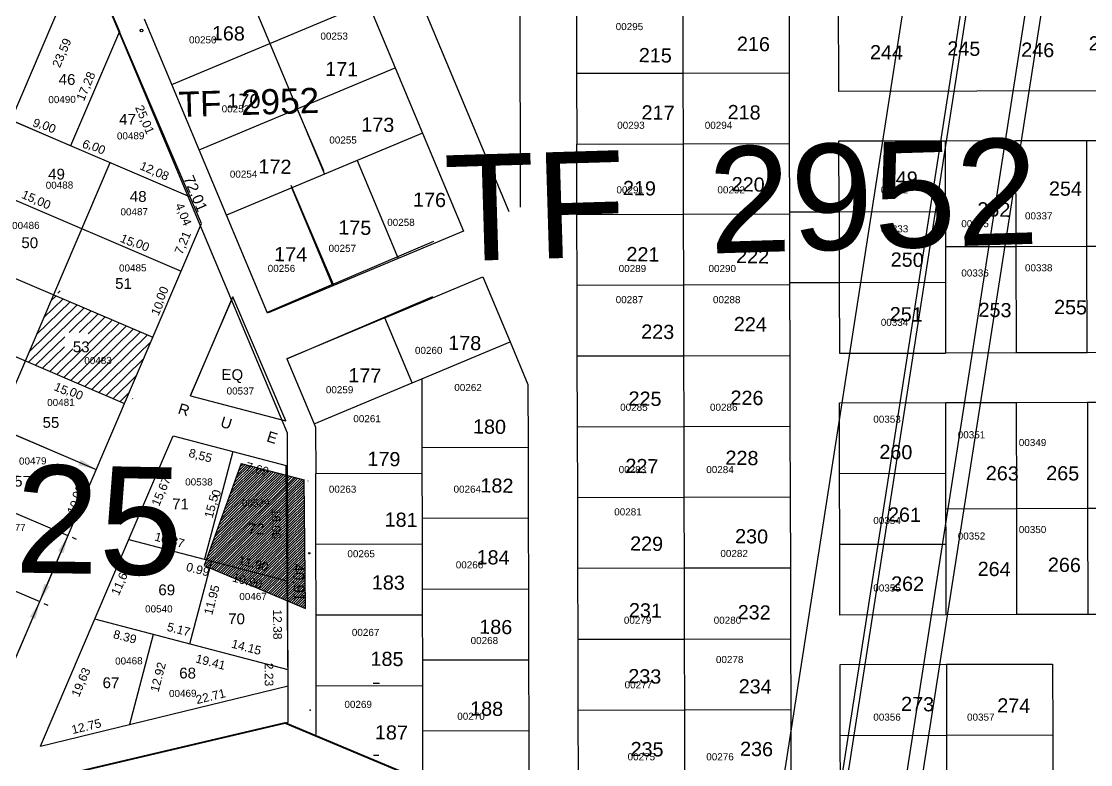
# Model space of a CAD drawing. Header units: metres. Extents: x 0 to 1324930, y 0 to 1631912.
# Drawn here: x 253303.7 to 253454.7, y 1629445.6 to 1629550.6 of the extents above; entities that cross this region are included whole.
import ezdxf
from ezdxf.enums import TextEntityAlignment as Align

# ---------------------------------------------------------------- set-up
doc = ezdxf.new("R2010")
doc.units = ezdxf.units.M
doc.header["$MEASUREMENT"] = 0
for name, color, linetype in [('A_revoir_geometrie_aberrante', 7, 'Continuous'), ('A_revoir_niveau_0', 7, 'Continuous'), ('limites_parcelles', 7, 'Continuous'), ('limites_tf', 7, 'Continuous'), ('numero_lot', 7, 'Continuous'), ('numero_parcelle', 7, 'Continuous'), ('toponymie', 7, 'Continuous')]:
    doc.layers.add(name, color=color, linetype=linetype)
for name, color, linetype, lineweight in [('Numero_TF', 7, 'Continuous', 0), ('TopoMat', 4, 'Continuous', 0), ('YORO', 6, 'Continuous', 0)]:
    doc.layers.add(name, color=color, linetype=linetype, lineweight=lineweight)
doc.styles.get("Standard").update_dxf_attribs({"font": 'txt.shx'})
doc.styles.add('Style-Arial', font='arial.ttf')
doc.styles.add('Style-txt', font='txt.shx')

# ---------------------------------------------------------------- blocks, each defined once
blk = doc.blocks.new('TCPOINT_107')
at = {"color": 0}
blk.add_point((0, 0), dxfattribs=at)
at = {"layer": 'TopoMat'}
blk.add_attdef('MAT', (0.00635, 0.00635), '', height=0.01905, dxfattribs=at)
at = {"layer": 'YORO'}
blk.add_attdef('ALT', text='', height=0.01905, dxfattribs=at).set_placement((0.00635, -0.00635), align=Align.TOP_LEFT)

msp = doc.modelspace()

# ---------------------------------------------------------------- linework, layer by layer
at = {"layer": 'A_revoir_geometrie_aberrante'}
for p in [(253647.66593, 1630910.42849), (253647.23549, 1630902.43798), (253647.23549, 1630902.43792), (253645.88863, 1630825.83787), (253621.68215, 1630796.06037), (253638.91281, 1630795.57216)]:
    msp.add_line(p, (0, 0), dxfattribs=at)
at = {"layer": 'A_revoir_niveau_0'}
for p, q in [((253259.92718, 1629437.70509), (253311.69682, 1629558.69786)), ((253302.26851, 1629536.6626), (253311.69682, 1629558.69786)), ((253313.45862, 1629558.871), (253317.58356, 1629549.21114)), ((253329.17547, 1629522.06503), (253313.45862, 1629558.871)), ((253317.58356, 1629549.21114), (253310.67529, 1629533.06556)), ((253346.45391, 1629529.50403), (253342.46758, 1629538.85298)), ((253302.26851, 1629536.6626), (253327.56373, 1629525.83944)), ((253310.67529, 1629533.06556), (253302.26851, 1629536.6626)), ((253278.05834, 1629441.33867), (253316.27982, 1629530.66753)), ((253298.2718, 1629527.32173), (253326.29441, 1629515.33159)), ((253341.78948, 1629527.5006), (253347.76909, 1629513.48733)), ((253296.55467, 1629445.82572), (253329.17547, 1629522.06503)), ((253361.93235, 1629519.54238), (253338.42013, 1629509.501)), ((253294.27508, 1629517.98086), (253322.29769, 1629505.99072)), ((253347.7668, 1629513.49269), (253338.42013, 1629509.501)), ((253307.94335, 1629511.18406), (253308.61745, 1629511.84414)), ((253308.89287, 1629512.22342), (253309.20947, 1629512.53344)), ((253333.59144, 1629511.72366), (253327.55322, 1629497.7309)), ((253327.59916, 1629497.71887), (253333.59144, 1629511.72366)), ((253341.0783, 1629494.19081), (253333.59144, 1629511.72366)), ((253341.21668, 1629502.9587), (253361.85071, 1629511.77089)), ((253304.85132, 1629503.95757), (253311.60147, 1629510.56736)), ((253305.882, 1629506.3664), (253310.60679, 1629510.99295)), ((253306.91267, 1629508.77523), (253309.61212, 1629511.41855)), ((253290.27837, 1629508.63999), (253318.30098, 1629496.64985)), ((253304.74232, 1629502.45124), (253312.59614, 1629510.14176)), ((253310.4741, 1629506.66426), (253313.59081, 1629509.71617)), ((253311.88823, 1629506.6494), (253314.58548, 1629509.29057)), ((253313.15597, 1629506.4912), (253315.58016, 1629508.86498)), ((253309.71568, 1629500.32327), (253317.5695, 1629508.01379)), ((253310.71036, 1629499.89768), (253318.56418, 1629507.5882)), ((253311.70503, 1629499.47208), (253319.55885, 1629507.1626)), ((253313.14112, 1629505.07707), (253316.57483, 1629508.43938)), ((253305.73699, 1629502.02565), (253309.84918, 1629506.05234)), ((253312.6997, 1629499.04649), (253320.55352, 1629506.73701)), ((253313.69437, 1629498.62089), (253321.54819, 1629506.31141)), ((253306.73166, 1629501.60006), (253309.83432, 1629504.6382)), ((253307.72634, 1629501.17446), (253310.99247, 1629504.37269)), ((253308.72101, 1629500.74887), (253312.4066, 1629504.35783)), ((253314.68905, 1629498.1953), (253322.04365, 1629505.39698)), ((253315.68372, 1629497.76971), (253321.01297, 1629502.98815)), ((253316.67839, 1629497.34411), (253319.9823, 1629500.57932)), ((253286.28165, 1629499.29912), (253314.30427, 1629487.30898)), ((253317.67307, 1629496.91852), (253318.95162, 1629498.17049)), ((253319.4187, 1629497.29022), (253319.45691, 1629497.32764)), ((253327.59916, 1629497.71887), (253341.0783, 1629494.19081)), ((253302.62818, 1629492.30487), (253311.96905, 1629488.30816)), ((253323.96219, 1629489.21878), (253325.17451, 1629492.05215)), ((253325.17451, 1629492.05215), (253341.1371, 1629487.87406)), ((253282.28494, 1629489.95825), (253310.30755, 1629477.96811)), ((253306.41938, 1629448.21882), (253323.96219, 1629489.21878)), ((253333.57999, 1629489.85208), (253329.5924, 1629474.61729)), ((253314.55406, 1629487.89278), (253314.80386, 1629488.47659)), ((253334.7869, 1629488.14899), (253329.53488, 1629473.73552)), ((253333.18492, 1629483.75256), (253337.0656, 1629487.55255)), ((253333.38632, 1629484.30527), (253336.77913, 1629487.62754)), ((253333.58771, 1629484.85797), (253336.49266, 1629487.70252)), ((253333.78911, 1629485.41067), (253336.20619, 1629487.7775)), ((253333.99051, 1629485.96338), (253335.91972, 1629487.85248)), ((253334.1919, 1629486.51608), (253335.63325, 1629487.92746)), ((253334.3933, 1629487.06879), (253335.34678, 1629488.00244)), ((253334.59469, 1629487.62149), (253335.06031, 1629488.07742)), ((253334.7869, 1629488.14899), (253343.66925, 1629485.8241)), ((253341.42717, 1629456.71141), (253341.1371, 1629487.87406)), ((253329.73576, 1629473.93186), (253342.20284, 1629486.13972)), ((253329.7569, 1629473.6414), (253342.50854, 1629486.12791)), ((253329.76119, 1629474.3566), (253341.9356, 1629486.27787)), ((253329.96259, 1629474.9093), (253341.64913, 1629486.35285)), ((253330.01025, 1629473.534), (253342.79501, 1629486.05293)), ((253330.16398, 1629475.46201), (253341.36266, 1629486.42783)), ((253330.36538, 1629476.01471), (253341.07619, 1629486.50282)), ((253330.56678, 1629476.56741), (253340.78972, 1629486.5778)), ((253330.76817, 1629477.12012), (253340.50325, 1629486.65278)), ((253330.96957, 1629477.67282), (253340.21678, 1629486.72776)), ((253331.17096, 1629478.22553), (253339.93031, 1629486.80274)), ((253331.37236, 1629478.77823), (253339.64384, 1629486.87772)), ((253331.57375, 1629479.33093), (253339.35737, 1629486.9527)), ((253331.77515, 1629479.88364), (253339.0709, 1629487.02768)), ((253331.97655, 1629480.43634), (253338.78442, 1629487.10267)), ((253332.17794, 1629480.98904), (253338.49795, 1629487.17765)), ((253332.37934, 1629481.54175), (253338.21148, 1629487.25263)), ((253332.58073, 1629482.09445), (253337.92501, 1629487.32761)), ((253332.78213, 1629482.64716), (253337.63854, 1629487.40259)), ((253332.98353, 1629483.19986), (253337.35207, 1629487.47757)), ((253330.26361, 1629473.42659), (253343.08148, 1629485.97794)), ((253330.51696, 1629473.31918), (253343.36795, 1629485.90296)), ((253330.77032, 1629473.21177), (253343.65442, 1629485.82798)), ((253331.02368, 1629473.10437), (253343.67236, 1629485.49005)), ((253331.27703, 1629472.99696), (253343.67563, 1629485.13776)), ((253331.53039, 1629472.88955), (253343.67891, 1629484.78548)), ((253343.83821, 1629467.67181), (253343.66925, 1629485.8241)), ((253344.20873, 1629485.6829), (253344.21682, 1629485.68078)), ((253331.78375, 1629472.78215), (253343.68219, 1629484.43319)), ((253332.0371, 1629472.67474), (253343.68547, 1629484.08091)), ((253332.29046, 1629472.56733), (253343.68875, 1629483.72862)), ((253332.54382, 1629472.45993), (253343.69203, 1629483.37634)), ((253332.79717, 1629472.35252), (253343.69531, 1629483.02406)), ((253333.05053, 1629472.24511), (253343.69859, 1629482.67177)), ((253333.30388, 1629472.1377), (253343.70187, 1629482.31949)), ((253333.55724, 1629472.0303), (253343.70515, 1629481.9672)), ((253333.8106, 1629471.92289), (253343.70843, 1629481.61492)), ((253278.28823, 1629480.61738), (253306.31084, 1629468.62724)), ((253334.06395, 1629471.81548), (253343.71171, 1629481.26263)), ((253334.31731, 1629471.70807), (253343.71498, 1629480.91035)), ((253334.57067, 1629471.60067), (253343.71826, 1629480.55806)), ((253334.82402, 1629471.49326), (253343.72154, 1629480.20578)), ((253335.07738, 1629471.38585), (253343.72482, 1629479.8535)), ((253335.33073, 1629471.27845), (253343.7281, 1629479.50121)), ((253335.58409, 1629471.17104), (253343.73138, 1629479.14893)), ((253335.83745, 1629471.06363), (253343.73466, 1629478.79664)), ((253336.0908, 1629470.95623), (253343.73794, 1629478.44436)), ((253310.89136, 1629477.71831), (253311.47516, 1629477.46852)), ((253318.91085, 1629477.41311), (253341.28899, 1629471.5558)), ((253336.34416, 1629470.84882), (253343.74122, 1629478.09207)), ((253336.59752, 1629470.74141), (253343.7445, 1629477.73979)), ((253336.85087, 1629470.634), (253343.74778, 1629477.3875)), ((253337.10423, 1629470.5266), (253343.75106, 1629477.03522)), ((253309.30838, 1629475.63289), (253307.31002, 1629470.96245)), ((253337.35758, 1629470.41919), (253343.75434, 1629476.68294)), ((253337.61094, 1629470.31178), (253343.75761, 1629476.33065)), ((253337.8643, 1629470.20438), (253343.76089, 1629475.97837)), ((253338.11765, 1629470.09697), (253343.76417, 1629475.62608)), ((253330.56539, 1629474.36262), (253327.49109, 1629462.61709)), ((253338.37101, 1629469.98956), (253343.76745, 1629475.2738)), ((253338.62436, 1629469.88215), (253343.77073, 1629474.92151)), ((253338.87772, 1629469.77475), (253343.77401, 1629474.56923)), ((253339.13108, 1629469.66734), (253343.77729, 1629474.21694)), ((253329.53488, 1629473.73552), (253343.83821, 1629467.67181)), ((253339.38443, 1629469.55993), (253343.78057, 1629473.86466)), ((253339.63779, 1629469.45253), (253343.78385, 1629473.51238)), ((253339.89115, 1629469.34512), (253343.78713, 1629473.16009)), ((253340.1445, 1629469.23771), (253343.79041, 1629472.80781)), ((253340.39786, 1629469.13031), (253343.79368, 1629472.45552)), ((253340.65122, 1629469.0229), (253343.79696, 1629472.10324)), ((253340.90457, 1629468.91549), (253343.80024, 1629471.75095)), ((253341.15793, 1629468.80808), (253343.80352, 1629471.39867)), ((253341.41128, 1629468.70068), (253343.8068, 1629471.04638)), ((253341.66464, 1629468.59327), (253343.81008, 1629470.6941)), ((253341.918, 1629468.48586), (253343.81336, 1629470.34182)), ((253342.17135, 1629468.37846), (253343.81664, 1629469.98953)), ((253342.42471, 1629468.27105), (253343.81992, 1629469.63725)), ((253305.72704, 1629468.87703), (253305.14323, 1629469.12682)), ((253306.89464, 1629468.37744), (253307.47845, 1629468.12764)), ((253341.31519, 1629468.74141), (253343.83821, 1629467.67181)), ((253342.67807, 1629468.16364), (253343.8232, 1629469.28496)), ((253342.93142, 1629468.05624), (253343.82648, 1629468.93268)), ((253343.18478, 1629467.94883), (253343.82976, 1629468.58039)), ((253343.43813, 1629467.84142), (253343.83303, 1629468.22811)), ((253343.69149, 1629467.73401), (253343.83631, 1629467.87582)), ((253305.31166, 1629466.29202), (253303.3133, 1629461.62158)), ((253341.4061, 1629458.97495), (253314.08177, 1629466.12688)), ((253322.33092, 1629463.96773), (253319.00811, 1629451.27274)), ((253306.41938, 1629448.21882), (253341.42717, 1629456.71141)), ((253353.39265, 1629457.08518), (253354.32431, 1629457.09404)), ((253353.47895, 1629446.92372), (253354.21754, 1629446.93073))]:
    msp.add_line(p, q, dxfattribs=at)
for centre, radius in [((253320.70722, 1629549.35171), 0.18893), ((253320.70722, 1629549.35171), 0.18893), ((253344.39767, 1629475.46925), 0.09438), ((253344.39767, 1629475.46925), 0.09438)]:
    msp.add_circle(centre, radius, dxfattribs=at)
for points in [[(253312.13558, 1629488.69736), (253311.80252, 1629487.91895), (253314.30427, 1629487.30898)], [(253312.13558, 1629488.69736), (253311.80252, 1629487.91895), (253314.30427, 1629487.30898)], [(253308.91917, 1629475.79942), (253309.69758, 1629475.46636), (253310.30755, 1629477.96811)], [(253308.91917, 1629475.79942), (253309.69758, 1629475.46636), (253310.30755, 1629477.96811)], [(253304.92246, 1629466.45855), (253305.70086, 1629466.12549), (253306.31084, 1629468.62724)], [(253304.92246, 1629466.45855), (253305.70086, 1629466.12549), (253306.31084, 1629468.62724)]]:
    msp.add_solid(points, dxfattribs=at)
at = {"layer": 'A_revoir_niveau_0', "extrusion": (0, 0, -1)}
msp.add_solid([(-253306.92082, 1629471.12898), (-253307.69922, 1629470.79592), (-253306.31084, 1629468.62724)], dxfattribs=at)
msp.add_solid([(-253306.92082, 1629471.12898), (-253307.69922, 1629470.79592), (-253306.31084, 1629468.62724)], dxfattribs=at)
at = {"layer": 'limites_parcelles'}
for p, q in [((253374.10664, 1629565.54772), (253374.19105, 1629524.36342)), ((253372.64583, 1629523.71615), (253357.02522, 1629561.00338)), ((253334.97175, 1629556.72255), (253338.83148, 1629547.49747)), ((253419.17749, 1629540.72377), (253419.14226, 1629555.71954)), ((253338.83148, 1629547.49747), (253352.66671, 1629553.29277)), ((253352.66671, 1629553.29277), (253356.52644, 1629544.06769)), ((253382.13175, 1629553.29801), (253382.15225, 1629543.29804)), ((253397.13021, 1629553.33616), (253397.15536, 1629543.33621)), ((253412.14769, 1629553.37437), (253412.16997, 1629543.37441)), ((253324.99434, 1629541.70138), (253321.13292, 1629550.92575)), ((253324.99434, 1629541.70138), (253338.83148, 1629547.49747)), ((253338.83148, 1629547.49747), (253342.6912, 1629538.27239)), ((253342.6912, 1629538.27239), (253356.52644, 1629544.06769)), ((253356.52644, 1629544.06769), (253360.38581, 1629534.84344)), ((253397.15536, 1629543.33621), (253412.16997, 1629543.37441)), ((253412.16997, 1629543.37441), (253412.19226, 1629533.37446)), ((253382.15225, 1629543.29804), (253397.15536, 1629543.33621)), ((253382.15225, 1629543.29804), (253382.17274, 1629533.29808)), ((253397.15536, 1629543.33621), (253397.18051, 1629533.33626)), ((253328.85577, 1629532.47701), (253324.99434, 1629541.70138)), ((253472.75773, 1629540.84868), (253419.17749, 1629540.72377)), ((253328.85577, 1629532.47701), (253342.6912, 1629538.27239)), ((253342.6912, 1629538.27239), (253346.55058, 1629529.04815)), ((253360.38581, 1629534.84344), (253351.16232, 1629530.97991)), ((253360.38581, 1629534.84344), (253366.1754, 1629521.00582)), ((253382.17274, 1629533.29808), (253397.18051, 1629533.33626)), ((253382.19817, 1629523.30233), (253382.17274, 1629533.29808)), ((253397.18051, 1629533.33626), (253412.19226, 1629533.37446)), ((253397.18051, 1629533.33626), (253397.20565, 1629523.34052)), ((253412.19226, 1629533.37446), (253412.21553, 1629523.71488)), ((253419.19529, 1629533.73041), (253434.19522, 1629533.76377)), ((253419.21746, 1629523.73045), (253419.19529, 1629533.73041)), ((253434.19522, 1629533.76377), (253444.20017, 1629533.78602)), ((253434.19522, 1629533.76377), (253434.21739, 1629523.76381)), ((253444.20017, 1629533.78602), (253454.20013, 1629533.80826)), ((253444.23342, 1629518.79028), (253444.20017, 1629533.78602)), ((253454.20013, 1629533.80826), (253464.20008, 1629533.8305)), ((253454.23338, 1629518.81284), (253454.20013, 1629533.80826)), ((253332.71685, 1629523.25348), (253328.85577, 1629532.47701)), ((253351.16232, 1629530.97991), (253346.55058, 1629529.04815)), ((253351.16232, 1629530.97991), (253356.95191, 1629517.14229)), ((253346.55058, 1629529.04815), (253341.94289, 1629527.11808)), ((253341.94289, 1629527.11808), (253332.71685, 1629523.25348)), ((253347.73248, 1629513.28046), (253341.94289, 1629527.11808)), ((253419.21746, 1629523.73045), (253434.21739, 1629523.76381)), ((253434.21739, 1629523.76381), (253434.22847, 1629518.76772)), ((253338.50899, 1629509.41693), (253332.71685, 1629523.25348)), ((253397.20565, 1629523.34052), (253382.19817, 1629523.30233)), ((253382.22361, 1629513.30239), (253382.19817, 1629523.30233)), ((253412.21634, 1629523.3787), (253397.20565, 1629523.34052)), ((253397.20565, 1629523.34052), (253397.23079, 1629513.34057)), ((253412.21553, 1629523.71488), (253419.21746, 1629523.73045)), ((253412.21553, 1629523.71488), (253412.21634, 1629523.3787)), ((253412.21634, 1629523.3787), (253412.23961, 1629513.71493)), ((253419.21746, 1629523.73045), (253419.23963, 1629513.7305)), ((253366.1754, 1629521.00582), (253356.95191, 1629517.14229)), ((253444.23342, 1629518.79028), (253434.22847, 1629518.76772)), ((253434.22847, 1629518.76772), (253434.23957, 1629513.76386)), ((253454.23338, 1629518.81284), (253444.23342, 1629518.79028)), ((253444.26669, 1629503.78822), (253444.23342, 1629518.79028)), ((253464.23333, 1629518.83539), (253454.23338, 1629518.81284)), ((253454.26664, 1629503.81137), (253454.23338, 1629518.81284)), ((253356.95191, 1629517.14229), (253347.73248, 1629513.28046)), ((253347.73248, 1629513.28046), (253338.50899, 1629509.41693)), ((253355.05191, 1629508.754), (253368.88309, 1629514.54759)), ((253368.88309, 1629514.54759), (253372.74644, 1629505.32403)), ((253397.23079, 1629513.34057), (253382.22361, 1629513.30239)), ((253382.24905, 1629503.30244), (253382.22361, 1629513.30239)), ((253412.24042, 1629513.37875), (253397.23079, 1629513.34057)), ((253397.23079, 1629513.34057), (253397.25594, 1629503.34062)), ((253412.23961, 1629513.71493), (253419.23963, 1629513.7305)), ((253412.23961, 1629513.71493), (253412.24042, 1629513.37875)), ((253412.24042, 1629513.37875), (253412.2645, 1629503.3788)), ((253419.23963, 1629513.7305), (253434.23957, 1629513.76386)), ((253419.23963, 1629513.7305), (253419.26181, 1629503.73035)), ((253434.23957, 1629513.76386), (253434.26174, 1629503.76506)), ((253355.05191, 1629508.754), (253341.21668, 1629502.9587)), ((253358.92022, 1629499.53251), (253355.05191, 1629508.754)), ((253360.27449, 1629500.09978), (253372.74644, 1629505.32403)), ((253372.74644, 1629505.32403), (253375.26801, 1629499.30387)), ((253341.21668, 1629502.9587), (253345.08499, 1629493.73721)), ((253397.25594, 1629503.34062), (253382.24905, 1629503.30244)), ((253382.27449, 1629493.30249), (253382.24905, 1629503.30244)), ((253412.2645, 1629503.3788), (253397.25594, 1629503.34062)), ((253397.25594, 1629503.34062), (253397.28109, 1629493.34067)), ((253412.2645, 1629503.3788), (253412.28858, 1629493.37885)), ((253419.26181, 1629503.73035), (253434.26174, 1629503.76506)), ((253444.26669, 1629503.78822), (253434.26174, 1629503.76506)), ((253454.26664, 1629503.81137), (253444.26669, 1629503.78822)), ((253464.2666, 1629503.83451), (253454.26664, 1629503.81137)), ((253358.92022, 1629499.53251), (253360.27449, 1629500.09978)), ((253360.27449, 1629500.09978), (253360.2962, 1629490.38195)), ((253345.08499, 1629493.73721), (253358.92022, 1629499.53251)), ((253375.26801, 1629499.30387), (253375.29174, 1629490.4201)), ((253419.27963, 1629496.72537), (253434.27955, 1629496.76353)), ((253419.3018, 1629486.72542), (253419.27963, 1629496.72537)), ((253434.27955, 1629496.76353), (253444.2795, 1629496.78897)), ((253434.30172, 1629486.76358), (253434.27955, 1629496.76353)), ((253444.2795, 1629496.78897), (253454.28644, 1629496.81443)), ((253444.31276, 1629481.78904), (253444.2795, 1629496.78897)), ((253454.28644, 1629496.81443), (253464.28639, 1629496.83987)), ((253454.28644, 1629496.81443), (253454.31971, 1629481.8145)), ((253345.08499, 1629493.73721), (253345.281, 1629493.26995)), ((253345.281, 1629493.26995), (253345.29611, 1629486.69788)), ((253397.28109, 1629493.34067), (253382.27449, 1629493.30249)), ((253382.29993, 1629483.30255), (253382.27449, 1629493.30249)), ((253412.28858, 1629493.37885), (253397.28109, 1629493.34067)), ((253397.28109, 1629493.34067), (253397.30624, 1629483.34072)), ((253412.28858, 1629493.37885), (253412.31267, 1629483.3789)), ((253375.29174, 1629490.4201), (253360.2962, 1629490.38195)), ((253360.2962, 1629490.38195), (253360.30435, 1629486.73357)), ((253375.29174, 1629490.4201), (253375.31846, 1629480.42015)), ((253360.30435, 1629486.73357), (253345.29611, 1629486.69788)), ((253345.31909, 1629476.69792), (253345.29611, 1629486.69788)), ((253360.30435, 1629486.73357), (253360.31853, 1629480.38306)), ((253419.3018, 1629486.72542), (253434.30172, 1629486.76358)), ((253419.32398, 1629476.72546), (253419.3018, 1629486.72542)), ((253434.31281, 1629481.7636), (253434.30172, 1629486.76358)), ((253397.30624, 1629483.34072), (253382.29993, 1629483.30255)), ((253382.32537, 1629473.3026), (253382.29993, 1629483.30255)), ((253412.31267, 1629483.3789), (253397.30624, 1629483.34072)), ((253397.30624, 1629483.34072), (253397.33139, 1629473.34077)), ((253412.31267, 1629483.3789), (253412.33675, 1629473.37895)), ((253434.31281, 1629481.7636), (253444.31276, 1629481.78904)), ((253434.3239, 1629476.76362), (253434.31281, 1629481.7636)), ((253444.31276, 1629481.78904), (253454.31971, 1629481.8145)), ((253444.34601, 1629466.79331), (253444.31276, 1629481.78904)), ((253454.31971, 1629481.8145), (253464.31965, 1629481.83994)), ((253454.31971, 1629481.8145), (253454.35296, 1629466.81876)), ((253375.31846, 1629480.42015), (253360.31853, 1629480.38306)), ((253360.31853, 1629480.38306), (253360.32668, 1629476.73361)), ((253375.31846, 1629480.42015), (253375.34079, 1629470.42183)), ((253360.32668, 1629476.73361), (253345.31909, 1629476.69792)), ((253345.34207, 1629466.69797), (253345.31909, 1629476.69792)), ((253360.32668, 1629476.73361), (253360.34087, 1629470.38364)), ((253419.32398, 1629476.72546), (253434.3239, 1629476.76362)), ((253419.34614, 1629466.7297), (253419.32398, 1629476.72546)), ((253434.34606, 1629466.76786), (253434.3239, 1629476.76362)), ((253397.33139, 1629473.34077), (253382.32537, 1629473.3026)), ((253382.35081, 1629463.30485), (253382.32537, 1629473.3026)), ((253412.33675, 1629473.37895), (253397.33139, 1629473.34077)), ((253397.33139, 1629473.34077), (253397.35654, 1629463.33802)), ((253412.33675, 1629473.37895), (253412.36085, 1629463.3712)), ((253360.34087, 1629470.38364), (253375.34079, 1629470.42183)), ((253360.34087, 1629470.38364), (253360.34902, 1629466.73366)), ((253375.34079, 1629470.42183), (253375.36313, 1629460.42188)), ((253360.34902, 1629466.73366), (253345.34207, 1629466.69797)), ((253345.36505, 1629456.69801), (253345.34207, 1629466.69797)), ((253360.34902, 1629466.73366), (253360.3632, 1629460.38369)), ((253434.34606, 1629466.76786), (253419.34614, 1629466.7297)), ((253444.34601, 1629466.79331), (253434.34606, 1629466.76786)), ((253454.35296, 1629466.81876), (253444.34601, 1629466.79331)), ((253464.3529, 1629466.8442), (253454.35296, 1629466.81876)), ((253382.35081, 1629463.30485), (253397.35654, 1629463.33802)), ((253397.35654, 1629463.33802), (253412.36085, 1629463.3712)), ((253397.35654, 1629463.33802), (253397.38169, 1629453.33807)), ((253412.36085, 1629463.3712), (253412.38493, 1629453.37124)), ((253382.37625, 1629453.3049), (253382.35081, 1629463.30485)), ((253360.3632, 1629460.38369), (253375.36313, 1629460.42188)), ((253360.3632, 1629460.38369), (253360.37136, 1629456.7337)), ((253375.36313, 1629460.42188), (253375.38546, 1629450.42192)), ((253419.36395, 1629459.72834), (253434.36987, 1629459.76652)), ((253419.3901, 1629449.72839), (253419.36395, 1629459.72834)), ((253434.36987, 1629459.76652), (253449.3698, 1629459.80468)), ((253434.36987, 1629459.76652), (253434.39418, 1629449.76657)), ((253449.3698, 1629459.80468), (253449.39411, 1629449.80473)), ((253360.37136, 1629456.7337), (253345.36505, 1629456.69801)), ((253345.38075, 1629449.86805), (253345.36505, 1629456.69801)), ((253360.37136, 1629456.7337), (253360.38554, 1629450.38373)), ((253382.37625, 1629453.3049), (253397.38169, 1629453.33807)), ((253382.40169, 1629443.30495), (253382.37625, 1629453.3049)), ((253397.38169, 1629453.33807), (253412.38493, 1629453.37124)), ((253397.38169, 1629453.33807), (253397.40684, 1629443.33813)), ((253412.38493, 1629453.37124), (253412.40902, 1629443.37129)), ((253360.38554, 1629450.38373), (253375.38546, 1629450.42192)), ((253360.38554, 1629450.38373), (253360.40384, 1629442.19161)), ((253375.38546, 1629450.42192), (253375.41535, 1629437.04487)), ((253419.3901, 1629449.72839), (253434.39418, 1629449.76657)), ((253434.39418, 1629449.76657), (253449.39411, 1629449.80473)), ((253434.39418, 1629449.76657), (253434.41849, 1629439.76662)), ((253449.39411, 1629449.80473), (253449.41842, 1629439.80478)), ((253419.41625, 1629439.72845), (253419.3901, 1629449.72839))]:
    msp.add_line(p, q, dxfattribs=at)
at = {"layer": 'limites_tf', "color": 5, "linetype": 'Continuous', "lineweight": 30, "flags": 128}
msp.add_lwpolyline([(253313.43, 1629558.87), (253341.28, 1629492.46), (253341.38, 1629451.55), (253256.21, 1629431.51), (253169.9, 1629480.07), (253168.18, 1629498.01), (253185.34, 1629537.12), (253231.51, 1629551.39), (253313.43, 1629558.87)], close=True, dxfattribs=at)
at = {"layer": 'limites_tf', "color": 5, "lineweight": 40, "flags": 128}
msp.add_lwpolyline([(253340.9755, 1629451.50436), (253360.83853, 1629443.17166), (253335.04498, 1629385.17145), (253289.66724, 1629411.07047), (253254.50203, 1629431.14191), (253340.9755, 1629451.50436)], close=True, dxfattribs=at)

# ---------------------------------------------------------------- block references
at = {"layer": 'A_revoir_niveau_0', "xscale": 40, "yscale": 40, "zscale": 40, "rotation": 359.3981}
msp.add_blockref('TCPOINT_107', (253344.5099, 1629453.28764), dxfattribs=at)

# ---------------------------------------------------------------- texts
at = {"layer": 'numero_lot', "color": 7, "lineweight": 0, "char_height": 2, "attachment_point": 1, "rotation": 359.0000236, "line_spacing_factor": 0.6}
for s, insert in [('\\fArial|b0|i0|c00|p39;168', (253330.65067, 1629549.97979)), ('\\fArial|b0|i0|c00|p39;216', (253404.81099, 1629548.48738)), ('\\fArial|b0|i0|c00|p39;247', (253454.48755, 1629548.53568)), ('\\fArial|b0|i0|c00|p39;215', (253390.9537, 1629546.88098)), ('\\fArial|b0|i0|c00|p39;244', (253423.60369, 1629547.29055)), ('\\fArial|b0|i0|c00|p39;245', (253434.52624, 1629547.82512)), ('\\fArial|b0|i0|c00|p39;246', (253444.9669, 1629547.64287)), ('\\fArial|b0|i0|c00|p39;171', (253346.65947, 1629544.92893)), ('\\fArial|b0|i0|c00|p39;170', (253332.83984, 1629540.43512)), ('\\fArial|b0|i0|c00|p39;218', (253403.4973, 1629538.82882)), ('\\fArial|b0|i0|c00|p39;217', (253391.33965, 1629538.7806)), ('\\fArial|b0|i0|c00|p39;173', (253351.75658, 1629537.07291)), ('\\fArial|b0|i0|c00|p39;172', (253337.2277, 1629531.14852)), ('\\fArial|b0|i0|c00|p39;220', (253404.06707, 1629528.63763)), ('\\fArial|b0|i0|c00|p39;249', (253425.68571, 1629529.48908)), ('\\fArial|b0|i0|c00|p39;219', (253388.70866, 1629528.09346)), ('\\fArial|b0|i0|c00|p39;254', (253448.87982, 1629528.0314)), ('\\fArial|b0|i0|c00|p39;176', (253359.06517, 1629526.46142)), ('\\fArial|b0|i0|c00|p39;252', (253438.76604, 1629525.08317)), ('\\fArial|b0|i0|c00|p39;175', (253348.50506, 1629522.52705)), ('\\fArial|b0|i0|c00|p39;174', (253339.44682, 1629518.75369)), ('\\fArial|b0|i0|c00|p39;221', (253389.19887, 1629518.75883)), ('\\fArial|b0|i0|c00|p39;222', (253404.70635, 1629518.48815)), ('\\fArial|b0|i0|c00|p39;250', (253426.52926, 1629517.99228)), ('\\fArial|b0|i0|c00|p39;251', (253426.39451, 1629510.27276)), ('\\fArial|b0|i0|c00|p39;253', (253438.93597, 1629510.88865)), ('\\fArial|b0|i0|c00|p39;255', (253449.59901, 1629511.28442)), ('\\fArial|b0|i0|c00|p39;224', (253404.37512, 1629508.86676)), ('\\fArial|b0|i0|c00|p39;223', (253391.29378, 1629507.81135)), ('\\fArial|b0|i0|c00|p39;178', (253364.03136, 1629506.22528)), ('\\fArial|b0|i0|c00|p39;177', (253349.9249, 1629501.63808)), ('\\fArial|b0|i0|c00|p39;225', (253389.49914, 1629498.35153)), ('\\fArial|b0|i0|c00|p39;226', (253403.89912, 1629498.47388)), ('\\fArial|b0|i0|c00|p39;180', (253367.53307, 1629494.39939)), ('\\fArial|b0|i0|c00|p39;260', (253424.92889, 1629490.81396)), ('\\fArial|b0|i0|c00|p39;179', (253352.62079, 1629489.82987)), ('\\fArial|b0|i0|c00|p39;228', (253403.18998, 1629489.98438)), ('\\fArial|b0|i0|c00|p39;227', (253389.05253, 1629488.83334)), ('\\fArial|b0|i0|c00|p39;263', (253439.9626, 1629487.81054)), ('\\fArial|b0|i0|c00|p39;265', (253448.49598, 1629487.81391)), ('\\fArial|b0|i0|c00|p39;182', (253368.58253, 1629486.07121)), ('\\fArial|b0|i0|c00|p39;261', (253426.146, 1629481.96063)), ('\\fArial|b0|i0|c00|p39;181', (253355.05045, 1629481.24489)), ('\\fArial|b0|i0|c00|p39;230', (253404.54737, 1629478.89551)), ('\\fArial|b0|i0|c00|p39;229', (253389.7207, 1629477.86307)), ('\\fArial|b0|i0|c00|p39;184', (253368.03787, 1629475.92501)), ('\\fArial|b0|i0|c00|p39;264', (253438.81212, 1629474.27801)), ('\\fArial|b0|i0|c00|p39;266', (253448.72711, 1629474.86633)), ('\\fArial|b0|i0|c00|p39;183', (253353.24604, 1629472.36131)), ('\\fArial|b0|i0|c00|p39;262', (253426.58511, 1629472.20728)), ('\\fArial|b0|i0|c00|p39;231', (253389.55602, 1629468.42841)), ('\\fArial|b0|i0|c00|p39;232', (253404.91531, 1629468.16031)), ('\\fArial|b0|i0|c00|p39;186', (253368.41244, 1629466.09572)), ('\\fArial|b0|i0|c00|p39;185', (253353.05779, 1629461.57651)), ('\\fArial|b0|i0|c00|p39;233', (253389.46351, 1629459.1138)), ('\\fArial|b0|i0|c00|p39;234', (253405.05871, 1629457.67919)), ('\\fArial|b0|i0|c00|p39;188', (253367.1292, 1629454.53838)), ('\\fArial|b0|i0|c00|p39;273', (253427.99604, 1629455.19229)), ('\\fArial|b0|i0|c00|p39;274', (253441.57528, 1629454.9795)), ('\\fArial|b0|i0|c00|p39;187', (253353.67596, 1629451.18075)), ('\\fArial|b0|i0|c00|p39;235', (253389.78222, 1629448.81271)), ('\\fArial|b0|i0|c00|p39;236', (253405.25219, 1629448.8448))]:
    msp.add_mtext(s, dxfattribs=dict(at, insert=insert))
at = {"layer": 'numero_parcelle', "color": 5, "style": 'Style-Arial'}
for s, p in [('00537', (253332.71741, 1629498.90047)), ('00538', (253326.8624, 1629486.0412)), ('00539', (253334.88255, 1629483.06144)), ('00540', (253321.20142, 1629468.09814))]:
    msp.add_text(s, height=1, rotation=0.0028, dxfattribs=at).set_placement(p, align=Align.TOP_LEFT)
at = {"layer": 'numero_parcelle', "color": 5, "char_height": 1, "attachment_point": 1, "style": 'Style-txt'}
for s, insert, rotation, line_spacing_factor in [('\\fArial|b0|i0|c00|p39;00295', (253387.67193, 1629550.39866), 0.0028075, 0.6), ('\\fArial|b0|i0|c00|p39;00250', (253327.40525, 1629548.5273), 0.0028075, 0.6), ('\\fArial|b0|i0|c00|p39;00253', (253345.96397, 1629549.05168), 0.0028075, 0.6), ('\\fArial|b0|i0|c00|p39;00490', (253307.52845, 1629540.06622), 0.6810339, 0.779643), ('\\fArial|b0|i0|c00|p39;00252', (253332.01872, 1629538.77394), 0.0028075, 0.6), ('\\fArial|b0|i0|c00|p39;00293', (253387.88163, 1629536.45031), 0.0028075, 0.6), ('\\fArial|b0|i0|c00|p39;00294', (253400.25411, 1629536.45031), 0.0028075, 0.6), ('\\fArial|b0|i0|c00|p39;00489', (253317.21558, 1629534.93333), 0.6810339, 0.779643), ('\\fArial|b0|i0|c00|p39;00255', (253347.22219, 1629534.3692), 0.0028075, 0.6), ('\\fArial|b0|i0|c00|p39;00254', (253333.17209, 1629529.54496), 0.0028075, 0.6), ('\\fArial|b0|i0|c00|p39;00488', (253307.16174, 1629527.96766), 0.6810339, 0.779643), ('\\fArial|b0|i0|c00|p39;00291', (253387.77678, 1629527.3262), 0.0028075, 0.6), ('\\fArial|b0|i0|c00|p39;00292', (253402.03658, 1629527.3262), 0.0028075, 0.6), ('\\fArial|b0|i0|c00|p39;00332', (253425.11047, 1629527.31964), 0.0028075, 0.6), ('\\fArial|b0|i0|c00|p39;00487', (253317.72209, 1629524.2045), 0.6810339, 0.779643), ('\\fArial|b0|i0|c00|p39;00486', (253302.41122, 1629522.26812), 0.6810339, 0.779643), ('\\fArial|b0|i0|c00|p39;00258', (253355.4006, 1629522.72809), 0.0028075, 0.6), ('\\fArial|b0|i0|c00|p39;00335', (253436.48685, 1629522.54784), 0.0028075, 0.6), ('\\fArial|b0|i0|c00|p39;00337', (253445.47787, 1629523.64903), 0.0028075, 0.6), ('\\fArial|b0|i0|c00|p39;00333', (253425.11047, 1629521.81372), 0.0028075, 0.6), ('\\fArial|b0|i0|c00|p39;00257', (253347.11733, 1629519.05747), 0.0028075, 0.6), ('\\fArial|b0|i0|c00|p39;00485', (253317.5139, 1629516.26657), 0.6810339, 0.779643), ('\\fArial|b0|i0|c00|p39;00256', (253338.51951, 1629516.22585), 0.0028075, 0.6), ('\\fArial|b0|i0|c00|p39;00289', (253388.09134, 1629516.20947), 0.0028075, 0.6), ('\\fArial|b0|i0|c00|p39;00290', (253400.77837, 1629516.20947), 0.0028075, 0.6), ('\\fArial|b0|i0|c00|p39;00338', (253445.47787, 1629516.30779), 0.0028075, 0.6), ('\\fArial|b0|i0|c00|p39;00336', (253436.48685, 1629515.57366), 0.0028075, 0.6), ('\\fArial|b0|i0|c00|p39;00287', (253387.67193, 1629511.80472), 0.0028075, 0.6), ('\\fArial|b0|i0|c00|p39;00288', (253401.40748, 1629511.80472), 0.0028075, 0.6), ('\\fArial|b0|i0|c00|p39;00334', (253425.11047, 1629508.59949), 0.0028075, 0.6), ('\\fArial|b0|i0|c00|p39;00260', (253359.31615, 1629504.63391), 0.0028075, 0.6), ('\\fArial|b0|i0|c00|p39;00483', (253312.60915, 1629503.1766), 0.6810339, 0.779643), ('\\fArial|b0|i0|c00|p39;00259', (253346.73397, 1629499.07554), 0.0028075, 0.6), ('\\fArial|b0|i0|c00|p39;00262', (253364.87328, 1629499.39016), 0.0028075, 0.6), ('\\fArial|b0|i0|c00|p39;00481', (253307.36672, 1629497.25744), 0.6810339, 0.779643), ('\\fArial|b0|i0|c00|p39;00285', (253388.30104, 1629496.59787), 0.0028075, 0.6), ('\\fArial|b0|i0|c00|p39;00286', (253400.98807, 1629496.59787), 0.0028075, 0.6), ('\\fArial|b0|i0|c00|p39;00261', (253350.61348, 1629494.98542), 0.0028075, 0.6), ('\\fArial|b0|i0|c00|p39;00353', (253424.0554, 1629494.91496), 0.0028075, 0.6), ('\\fArial|b0|i0|c00|p39;00351', (253435.98226, 1629492.71259), 0.0028075, 0.6), ('\\fArial|b0|i0|c00|p39;00349', (253444.60629, 1629491.6114), 0.0028075, 0.6), ('\\fArial|b0|i0|c00|p39;00479', (253303.3853, 1629488.98603), 0.6810339, 0.779643), ('\\fArial|b0|i0|c00|p39;00283', (253388.09134, 1629487.78839), 0.0028075, 0.6), ('\\fArial|b0|i0|c00|p39;00284', (253400.46381, 1629487.78839), 0.0028075, 0.6), ('\\fArial|b0|i0|c00|p39;00263', (253347.15338, 1629485.02231), 0.0028075, 0.6), ('\\fArial|b0|i0|c00|p39;00264', (253364.76843, 1629485.02231), 0.0028075, 0.6), ('\\fArial|b0|i0|c00|p39;00281', (253387.46223, 1629481.81052), 0.0028075, 0.6), ('\\fArial|b0|i0|c00|p39;00354', (253424.0554, 1629480.59954), 0.0028075, 0.6), ('\\fArial|b0|i0|c00|p39;00477', (253300.44454, 1629479.56642), 0.6810339, 0.779643), ('\\fArial|b0|i0|c00|p39;00350', (253444.60629, 1629479.31483), 0.0028075, 0.6), ('\\fArial|b0|i0|c00|p39;00352', (253435.98226, 1629478.39717), 0.0028075, 0.6), ('\\fArial|b0|i0|c00|p39;00265', (253349.77467, 1629475.8982), 0.0028075, 0.6), ('\\fArial|b0|i0|c00|p39;00282', (253402.45599, 1629475.93753), 0.0028075, 0.6), ('\\fArial|b0|i0|c00|p39;00266', (253365.08298, 1629474.32508), 0.0028075, 0.6), ('\\fArial|b0|i0|c00|p39;00355', (253424.0554, 1629471.05593), 0.0028075, 0.6), ('\\fArial|b0|i0|c00|p39;00467', (253334.50548, 1629469.84056, -0.00005), 0.6810339, 0.779643), ('\\fArial|b0|i0|c00|p39;00279', (253388.82529, 1629466.49879), 0.0028075, 0.6), ('\\fArial|b0|i0|c00|p39;00280', (253401.51233, 1629466.49879), 0.0028075, 0.6), ('\\fArial|b0|i0|c00|p39;00267', (253350.40378, 1629464.78147), 0.0028075, 0.6), ('\\fArial|b0|i0|c00|p39;00268', (253367.18001, 1629463.62784), 0.0028075, 0.6), ('\\fArial|b0|i0|c00|p39;00468', (253316.96185, 1629460.72995, -0.00005), 0.6810339, 0.779643), ('\\fArial|b0|i0|c00|p39;00278', (253401.82688, 1629460.94042), 0.0028075, 0.6), ('\\fArial|b0|i0|c00|p39;00277', (253388.93015, 1629457.37468), 0.0028075, 0.6), ('\\fArial|b0|i0|c00|p39;00469', (253324.56999, 1629456.14172, -0.00005), 0.6810339, 0.779643), ('\\fArial|b0|i0|c00|p39;00269', (253349.35526, 1629454.60861), 0.0028075, 0.6), ('\\fArial|b0|i0|c00|p39;00270', (253365.29269, 1629452.93061), 0.0028075, 0.6), ('\\fArial|b0|i0|c00|p39;00356', (253424.0554, 1629452.80771), 0.0028075, 0.6), ('\\fArial|b0|i0|c00|p39;00357', (253437.2929, 1629452.80771), 0.0028075, 0.6), ('\\fArial|b0|i0|c00|p39;00275', (253389.34955, 1629447.20182), 0.0028075, 0.6), ('\\fArial|b0|i0|c00|p39;00276', (253400.46381, 1629447.20182), 0.0028075, 0.6)]:
    msp.add_mtext(s, dxfattribs=dict(at, insert=insert, rotation=rotation, line_spacing_factor=line_spacing_factor))
at = {"layer": 'numero_tf', "color": 4, "linetype": 'Continuous', "style": 'Style-Arial'}
msp.add_text('TF  2952', height=15, rotation=1.730707, dxfattribs=at).set_placement((253363.74474, 1629516.68774))
at = {"layer": 'numero_tf', "color": 4, "linetype": 'Continuous', "lineweight": 0, "style": 'Style-Arial'}
msp.add_text('TF 425', height=15.24, rotation=359.0028, dxfattribs=at).set_placement((253258.98881, 1629473.50747))
at = {"layer": 'toponymie', "style": 'Style-Arial'}
for s, p in [('46', (253308.98465, 1629541.67757)), ('47', (253317.53296, 1629536.04083)), ('48', (253319.03596, 1629525.14314)), ('51', (253316.96934, 1629512.83627))]:
    msp.add_text(s, height=1.524, rotation=359.3981, dxfattribs=at).set_placement(p)
at = {"layer": 'toponymie', "attachment_point": 7, "line_spacing_factor": 0.6}
for s, insert, char_height, rotation in [('\\fArial|b0|i0|c00|p39;23,59', (253309.36246, 1629543.89924), 1.2192, 66.8352042), ('\\fArial|b0|i0|c00|p39;23,59', (253309.36246, 1629543.89924), 1.2192, 66.8352042), ('\\fArial|b0|i0|c00|p39;17,28', (253312.76123, 1629539.18205), 1.2192, 66.8352042), ('\\fArial|b0|i0|c00|p39;17,28', (253312.76123, 1629539.18205), 1.2192, 66.8352042), ('\\fArial|b0|i0|c00|p39;TF  2952', (253325.97411, 1629537.06578), 3.556, 1.73071), ('\\fArial|b0|i0|c00|p39;25,01', (253319.55496, 1629538.39196), 1.2192, 293.1234176), ('\\fArial|b0|i0|c00|p39;25,01', (253319.55496, 1629538.39196), 1.2192, 293.1234176), ('\\fArial|b0|i0|c00|p39;9', (253305.18115, 1629535.8635), 1.2192, 336.3981346), ('\\fArial|b0|i0|c00|p39;9', (253305.18115, 1629535.8635), 1.2192, 336.3981346), ('\\fArial|b0|i0|c00|p39;,00', (253306.00776, 1629535.50233), 1.2192, 336.3981346), ('\\fArial|b0|i0|c00|p39;,00', (253306.00776, 1629535.50233), 1.2192, 336.3981346), ('\\fArial|b0|i0|c00|p39;6', (253312.18156, 1629532.86825), 1.2192, 336.3981346), ('\\fArial|b0|i0|c00|p39;6', (253312.18156, 1629532.86825), 1.2192, 336.3981346), ('\\fArial|b0|i0|c00|p39;,00', (253313.00817, 1629532.50708), 1.2192, 336.3981346), ('\\fArial|b0|i0|c00|p39;,00', (253313.00817, 1629532.50708), 1.2192, 336.3981346), ('\\fArial|b0|i0|c00|p39;49', (253307.4998, 1629528.27556), 1.524, 359.3980969), ('\\fArial|b0|i0|c00|p39;12,08', (253320.24458, 1629529.56375), 1.2192, 336.8352042), ('\\fArial|b0|i0|c00|p39;12,08', (253320.24458, 1629529.56375), 1.2192, 336.8352042), ('\\fArial|b0|i0|c00|p39;72,01', (253326.31522, 1629528.34937), 1.524, 293.1287817), ('\\fArial|b0|i0|c00|p39;72,01', (253326.31522, 1629528.34937), 1.524, 293.1287817), ('\\fArial|b0|i0|c00|p39;15,00', (253303.54434, 1629525.51689), 1.2192, 336.3981346), ('\\fArial|b0|i0|c00|p39;15,00', (253303.54434, 1629525.51689), 1.2192, 336.3981346), ('\\fArial|b0|i0|c00|p39;4,04', (253325.20402, 1629524.56444), 1.2192, 293.1234176), ('\\fArial|b0|i0|c00|p39;4,04', (253325.20402, 1629524.56444), 1.2192, 293.1234176), ('\\fArial|b0|i0|c00|p39;7,21', (253326.62827, 1629517.49694), 1.2192, 66.8352042), ('\\fArial|b0|i0|c00|p39;7,21', (253326.62827, 1629517.49694), 1.2192, 66.8352042), ('\\fArial|b0|i0|c00|p39;50', (253303.71881, 1629518.57568), 1.524, 359.3980969), ('\\fArial|b0|i0|c00|p39;15', (253317.55564, 1629519.52182), 1.2192, 336.3981346), ('\\fArial|b0|i0|c00|p39;15', (253317.55564, 1629519.52182), 1.2192, 336.3981346), ('\\fArial|b0|i0|c00|p39;,00', (253319.20886, 1629518.79948), 1.2192, 336.3981346), ('\\fArial|b0|i0|c00|p39;,00', (253319.20886, 1629518.79948), 1.2192, 336.3981346), ('\\fArial|b0|i0|c00|p39;,00', (253323.8257, 1629510.58126), 1.2192, 66.3981346), ('\\fArial|b0|i0|c00|p39;,00', (253323.8257, 1629510.58126), 1.2192, 66.3981346), ('\\fArial|b0|i0|c00|p39;10', (253323.10336, 1629508.92804), 1.2192, 66.3981346), ('\\fArial|b0|i0|c00|p39;10', (253323.10336, 1629508.92804), 1.2192, 66.3981346), ('\\fArial|b0|i0|c00|p39;53', (253310.98714, 1629503.86471), 1.524, 359.3980969), ('\\fArial|b0|i0|c00|p39;EQ', (253331.9666, 1629499.54576), 1.524, 359.3980969), ('\\fArial|b0|i0|c00|p39;EQ', (253331.9666, 1629499.54576), 1.524, 359.3980969), ('\\fArial|b0|i0|c00|p39;15', (253308.2073, 1629498.54525), 1.2192, 336.3981346), ('\\fArial|b0|i0|c00|p39;15', (253308.2073, 1629498.54525), 1.2192, 336.3981346), ('\\fArial|b0|i0|c00|p39;,00', (253309.86052, 1629497.82291), 1.2192, 336.3981346), ('\\fArial|b0|i0|c00|p39;,00', (253309.86052, 1629497.82291), 1.2192, 336.3981346), ('\\fArial|b0|i0|c00|p39;R        U         E', (253325.72527, 1629495.24456), 1.524, 342.49488), ('\\fArial|b0|i0|c00|p39;R        U         E', (253325.72527, 1629495.24456), 1.524, 342.49488), ('\\fArial|b0|i0|c00|p39;55', (253306.71298, 1629493.1784), 1.524, 359.3980969), ('\\fArial|b0|i0|c00|p39;8,55', (253327.20887, 1629488.89337), 1.2192, 345.3323391), ('\\fArial|b0|i0|c00|p39;8,55', (253327.20887, 1629488.89337), 1.2192, 345.3323391), ('\\fArial|b0|i0|c00|p39;7,69', (253335.23604, 1629486.98132), 1.2192, 345.3323391), ('\\fArial|b0|i0|c00|p39;7,69', (253335.23604, 1629486.98132), 1.2192, 345.3323391), ('\\fArial|b0|i0|c00|p39;57', (253302.70098, 1629484.86728), 1.524, 359.3980969), ('\\fArial|b0|i0|c00|p39;15,67', (253323.38411, 1629481.90983), 1.2192, 66.8352042), ('\\fArial|b0|i0|c00|p39;15,67', (253323.38411, 1629481.90983), 1.2192, 66.8352042), ('\\fArial|b0|i0|c00|p39;,00', (253311.9741, 1629482.49053), 1.2192, 66.3981346), ('\\fArial|b0|i0|c00|p39;,00', (253311.9741, 1629482.49053), 1.2192, 66.3981346), ('\\fArial|b0|i0|c00|p39;71', (253325.01637, 1629481.68346), 1.524, 359.3980969), ('\\fArial|b0|i0|c00|p39;15,5', (253330.94748, 1629480.27754), 1.2192, 75.3981276), ('\\fArial|b0|i0|c00|p39;15,5', (253330.94748, 1629480.27754), 1.2192, 75.3981276), ('\\fArial|b0|i0|c00|p39;0', (253331.74342, 1629483.3328), 1.2192, 75.3981276), ('\\fArial|b0|i0|c00|p39;0', (253331.74342, 1629483.3328), 1.2192, 75.3981276), ('\\fArial|b0|i0|c00|p39;10', (253311.25176, 1629480.83731), 1.2192, 66.3981346), ('\\fArial|b0|i0|c00|p39;10', (253311.25176, 1629480.83731), 1.2192, 66.3981346), ('\\fArial|b0|i0|c00|p39;16,06', (253338.86307, 1629481.75495), 1.2192, 270.5333166), ('\\fArial|b0|i0|c00|p39;16,06', (253338.86307, 1629481.75495), 1.2192, 270.5333166), ('\\fArial|b0|i0|c00|p39;72', (253335.69394, 1629478.15453), 1.524, 359.3980969), ('\\fArial|b0|i0|c00|p39;10,87', (253322.38944, 1629477.06582), 1.2192, 345.3323391), ('\\fArial|b0|i0|c00|p39;10,87', (253322.38944, 1629477.06582), 1.2192, 345.3323391), ('\\fArial|b0|i0|c00|p39;0.99', (253326.89331, 1629472.99549), 1.2192, 345.3323391), ('\\fArial|b0|i0|c00|p39;0.99', (253326.89331, 1629472.99549), 1.2192, 345.3323391), ('\\fArial|b0|i0|c00|p39;11.90', (253334.28613, 1629473.95195), 1.2192, 345.3323391), ('\\fArial|b0|i0|c00|p39;11.90', (253334.28613, 1629473.95195), 1.2192, 345.3323391), ('\\fArial|b0|i0|c00|p39;40,91', (253341.85373, 1629473.99253), 1.524, 270.5458649), ('\\fArial|b0|i0|c00|p39;40,91', (253341.85373, 1629473.99253), 1.524, 270.5458649), ('\\fArial|b0|i0|c00|p39;11,63', (253317.69049, 1629469.29466), 1.2192, 66.8352042), ('\\fArial|b0|i0|c00|p39;11,63', (253317.69049, 1629469.29466), 1.2192, 66.8352042), ('\\fArial|b0|i0|c00|p39;10.90', (253333.42617, 1629471.4822), 1.2192, 345.3323391), ('\\fArial|b0|i0|c00|p39;10.90', (253333.42617, 1629471.4822), 1.2192, 345.3323391), ('\\fArial|b0|i0|c00|p39;69', (253323.06756, 1629469.51748), 1.524, 359.3980969), ('\\fArial|b0|i0|c00|p39;11.95', (253330.69063, 1629466.65756), 1.2192, 75.3981276), ('\\fArial|b0|i0|c00|p39;11.95', (253330.69063, 1629466.65756), 1.2192, 75.3981276), ('\\fArial|b0|i0|c00|p39;70', (253332.92629, 1629465.42769), 1.524, 359.3980969), ('\\fArial|b0|i0|c00|p39;12.38', (253339.26066, 1629467.528), 1.2192, 270.5333166), ('\\fArial|b0|i0|c00|p39;12.38', (253339.26066, 1629467.528), 1.2192, 270.5333166), ('\\fArial|b0|i0|c00|p39;5.17', (253324.18563, 1629464.51808), 1.2192, 345.3323391), ('\\fArial|b0|i0|c00|p39;5.17', (253324.18563, 1629464.51808), 1.2192, 345.3323391), ('\\fArial|b0|i0|c00|p39;8.39', (253316.59943, 1629463.47972), 1.2192, 345.3323391), ('\\fArial|b0|i0|c00|p39;8.39', (253316.59943, 1629463.47972), 1.2192, 345.3323391), ('\\fArial|b0|i0|c00|p39;14.15', (253333.29528, 1629462.1337), 1.2192, 345.3323391), ('\\fArial|b0|i0|c00|p39;14.15', (253333.29528, 1629462.1337), 1.2192, 345.3323391), ('\\fArial|b0|i0|c00|p39;19.41', (253328.23834, 1629460.03661), 1.2192, 345.3323391), ('\\fArial|b0|i0|c00|p39;19.41', (253328.23834, 1629460.03661), 1.2192, 345.3323391), ('\\fArial|b0|i0|c00|p39;19,63', (253312.06267, 1629454.95514), 1.2192, 66.8352042), ('\\fArial|b0|i0|c00|p39;19,63', (253312.06267, 1629454.95514), 1.2192, 66.8352042), ('\\fArial|b0|i0|c00|p39;12.92', (253323.10351, 1629455.75211), 1.2192, 75.3981276), ('\\fArial|b0|i0|c00|p39;12.92', (253323.10351, 1629455.75211), 1.2192, 75.3981276), ('\\fArial|b0|i0|c00|p39;68', (253326.01694, 1629457.75562), 1.524, 359.3980969), ('\\fArial|b0|i0|c00|p39;2.23', (253338.05742, 1629459.97612), 1.2192, 270.5333166), ('\\fArial|b0|i0|c00|p39;2.23', (253338.05742, 1629459.97612), 1.2192, 270.5333166), ('\\fArial|b0|i0|c00|p39;67', (253315.19038, 1629456.38876), 1.524, 359.3980969), ('\\fArial|b0|i0|c00|p39;22.71', (253328.52714, 1629454.14263), 1.2192, 13.6360695), ('\\fArial|b0|i0|c00|p39;22.71', (253328.52714, 1629454.14263), 1.2192, 13.6360695), ('\\fArial|b0|i0|c00|p39;12.75', (253310.97916, 1629449.88564), 1.2192, 13.6360695), ('\\fArial|b0|i0|c00|p39;12.75', (253310.97916, 1629449.88564), 1.2192, 13.6360695)]:
    msp.add_mtext(s, dxfattribs=dict(at, insert=insert, char_height=char_height, rotation=rotation))

doc.saveas('drawing.dxf')
